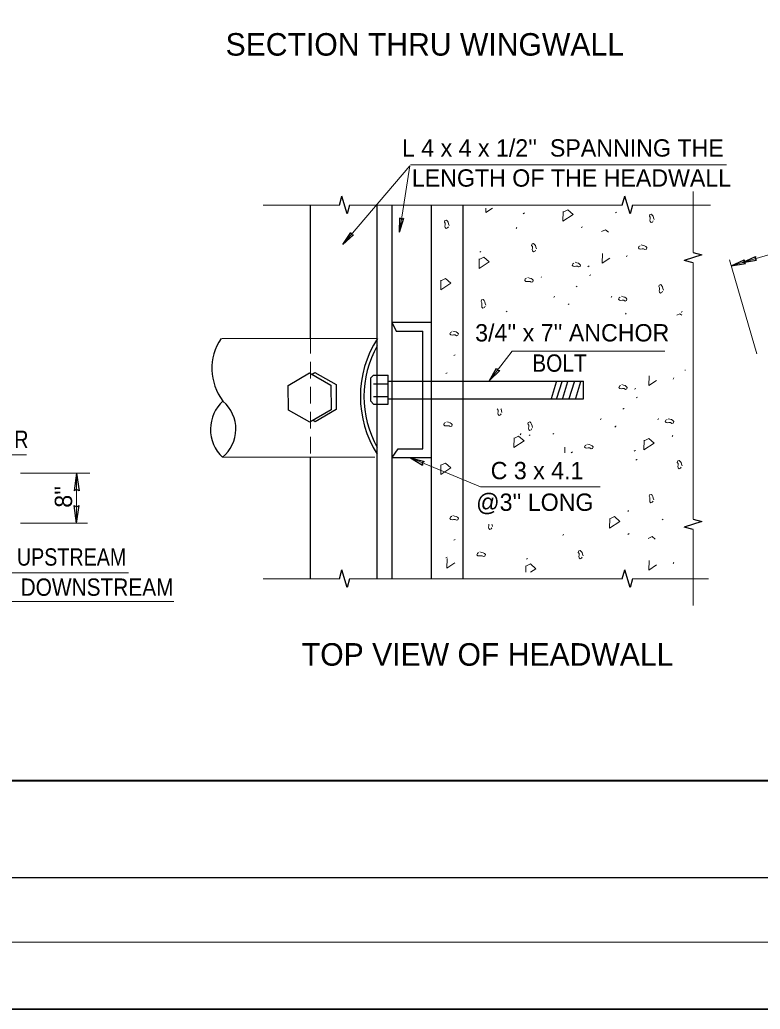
# Model space of a CAD drawing. Extents: x 927 to 1297, y 217 to 506.
# Drawn here: x 1074.5 to 1131.7, y 217.5 to 293.9 of the extents above; entities that cross this region are included whole.
import ezdxf
from ezdxf.enums import TextEntityAlignment as Align

# ---------------------------------------------------------------- set-up
doc = ezdxf.new("R2010")
doc.units = 0
doc.header["$LTSCALE"] = 0.43
doc.linetypes.add('MEDIUM_DASHED', pattern=[4.5, 3, -1.5])
doc.layers.add('1', color=7, linetype='Continuous', lineweight=25)

msp = doc.modelspace()

# ---------------------------------------------------------------- linework, layer by layer
at = {"layer": '1', "lineweight": 13}
for p, q in [((1099.4824, 276.5722), (1104.6522, 282.6393)), ((1103.862, 277.5365), (1104.6522, 282.6393)), ((1104.7057, 282.7197), (1129.1268, 282.7197)), ((1126.5536, 275.9496), (1126.5536, 280.6728)), ((1146.7752, 279.9633), (1129.4763, 274.931)), ((1099.2077, 279.6236), (1093.3267, 279.6236)), ((1099.9949, 279.6236), (1104.7182, 279.6236)), ((1121.0719, 279.6236), (1104.1777, 279.6236)), ((1121.8592, 279.6236), (1127.8827, 279.6236)), ((1131.4578, 268.1373), (1129.3432, 275.3877)), ((1126.5536, 275.1624), (1126.5536, 269.2815)), ((1126.5536, 256.4502), (1126.5536, 270.364)), ((1090.1204, 269.313), (1102.1343, 269.313)), ((1116.6358, 260.904), (1116.6275, 260.4862)), ((1069.4189, 260.3263), (1075.0307, 260.3263)), ((1090.174, 260.1386), (1101.9602, 260.1386)), ((1117.1203, 260.4862), (1117.2231, 260.5534)), ((1074.5568, 258.9065), (1079.9327, 258.9065)), ((1078.9014, 255.0358), (1078.9014, 258.9065)), ((1126.5536, 255.3443), (1126.5536, 257.0874)), ((1074.5568, 255.0358), (1079.7452, 255.0358)), ((1126.5536, 254.5571), (1126.5536, 248.6762)), ((1113.6259, 251.754), (1113.6159, 251.2457)), ((1099.2077, 250.7337), (1093.3267, 250.7337)), ((1099.9949, 250.7337), (1104.7182, 250.7337)), ((1121.0719, 250.7337), (1104.1777, 250.7337)), ((1121.8592, 250.7337), (1127.742, 250.7337)), ((1067.1823, 248.9954), (1086.411, 248.9954)), ((931.7488, 222.6642), (1291.7349, 222.6642))]:
    msp.add_line(p, q, dxfattribs=at)
at = {"layer": '1'}
for p, q in [((1099.2077, 279.6236), (1099.3928, 280.3177)), ((1121.0719, 279.6236), (1121.2572, 280.3177)), ((1096.9644, 269.313), (1096.9644, 279.6236)), ((1102.1343, 250.7337), (1102.1343, 279.6236)), ((1103.2995, 250.7337), (1103.2995, 279.6236)), ((1106.3397, 250.7337), (1106.3397, 279.6236)), ((1108.7773, 250.7337), (1108.7773, 279.6236)), ((1103.862, 277.5365), (1103.8888, 278.6347)), ((1103.862, 277.5365), (1104.1834, 278.5946)), ((1099.4824, 276.5722), (1100.0851, 277.4963)), ((1099.4824, 276.5722), (1100.2993, 277.3088)), ((1126.5536, 275.1624), (1125.8595, 275.3476)), ((1129.4848, 274.9348), (1130.4893, 275.3768)), ((1130.356, 275.1912), (1131.3605, 275.6332)), ((1130.356, 275.1912), (1131.4409, 275.3519)), ((1129.4848, 274.9348), (1130.5831, 275.0955)), ((1103.2995, 270.572), (1106.3397, 270.572)), ((1103.2995, 270.5317), (1103.6075, 269.8889)), ((1103.6075, 269.8889), (1105.6567, 269.8889)), ((1105.6567, 260.7948), (1105.6567, 269.8889)), ((1110.7997, 266.0718), (1111.3622, 267.0227)), ((1110.7997, 266.0718), (1111.6033, 266.8352)), ((1101.6521, 266.2593), (1101.853, 266.487)), ((1101.6521, 264.4646), (1101.6521, 266.2593)), ((1101.853, 266.487), (1102.978, 266.487)), ((1102.978, 264.2369), (1102.978, 266.487)), ((1102.978, 266.0182), (1118.0857, 266.0182)), ((1118.0857, 264.6521), (1118.0857, 266.0182)), ((1101.853, 265.8039), (1102.978, 265.8039)), ((1115.5886, 264.6621), (1115.9907, 265.9677)), ((1116.0132, 264.6887), (1116.4153, 265.9942)), ((1116.4642, 264.6887), (1116.8663, 265.9942)), ((1116.9684, 264.6621), (1117.3705, 265.9677)), ((1117.4725, 264.6887), (1117.8746, 265.9942)), ((1101.853, 264.8396), (1102.978, 264.8396)), ((1102.978, 264.6521), (1118.0857, 264.6521)), ((1101.6521, 264.4646), (1101.853, 264.2369)), ((1101.853, 264.2369), (1102.978, 264.2369)), ((1103.2995, 260.1252), (1103.7415, 260.7948)), ((1103.7548, 260.7948), (1105.6567, 260.7948)), ((1096.9644, 250.7337), (1096.9644, 260.1386)), ((1103.2995, 260.1117), (1106.3397, 260.1117)), ((1104.6924, 260.085), (1105.7638, 259.8037)), ((1104.6924, 260.085), (1105.6433, 259.5225)), ((1078.9014, 258.9065), (1078.7139, 257.5404)), ((1078.9014, 258.9065), (1079.0889, 257.5404)), ((1078.9014, 255.0358), (1078.7139, 256.402)), ((1078.9014, 255.0358), (1079.0889, 256.402)), ((1126.5536, 254.5571), (1125.8595, 254.7423)), ((1099.2077, 250.7337), (1099.3928, 251.4278)), ((1121.0719, 250.7337), (1121.2572, 251.4278)), ((946.7494, 227.6599), (1291.7349, 227.6599))]:
    msp.add_line(p, q, dxfattribs=at)
at = {"layer": '1', "linetype": 'MEDIUM_DASHED', "lineweight": 13}
msp.add_line((1096.9644, 260.4199), (1096.9644, 269.313), dxfattribs=at)
at = {"layer": '1', "lineweight": 40}
msp.add_line((961.7499, 235.1602), (1286.7258, 235.1602), dxfattribs=at)
at = {"layer": '1', "lineweight": 35}
msp.add_lwpolyline([(926.8144, 217.4915), (1297.3671, 217.4915), (1297.3671, 506.4006), (926.8144, 506.4006)], close=True, dxfattribs=at)
at = {"layer": '1'}
for points in [[(1099.9949, 279.6236), (1099.8154, 278.9509), (1099.3928, 280.3177)], [(1121.8592, 279.6236), (1121.6797, 278.9509), (1121.2572, 280.3177)], [(1103.8888, 278.6347), (1104.0227, 278.5276), (1104.1834, 278.5946)], [(1100.0851, 277.4963), (1100.1387, 277.3356), (1100.2993, 277.3088)], [(1126.5536, 275.9496), (1127.2262, 275.7702), (1125.8595, 275.3476)], [(1130.4893, 275.3768), (1130.4625, 275.2026), (1130.5831, 275.0955)], [(1131.3605, 275.6332), (1131.3338, 275.459), (1131.4409, 275.3519)], [(1111.3622, 267.0227), (1111.4292, 266.862), (1111.6033, 266.8352)], [(1097.0448, 266.5406), (1097.2993, 266.6879), (1098.96, 265.7503), (1098.9734, 263.8351), (1097.3394, 262.8708), (1097.1921, 262.9646)], [(1105.7638, 259.8037), (1105.6165, 259.6966), (1105.6433, 259.5225)], [(1079.0889, 257.5404), (1078.9014, 257.6476), (1078.7139, 257.5404)], [(1078.7139, 256.402), (1078.9014, 256.2948), (1079.0889, 256.402)], [(1126.5536, 255.3443), (1127.2262, 255.1648), (1125.8595, 254.7423)], [(1099.9949, 250.7337), (1099.8154, 250.061), (1099.3928, 251.4278)], [(1121.8592, 250.7337), (1121.6797, 250.061), (1121.2572, 251.4278)]]:
    msp.add_lwpolyline(points, dxfattribs=at)
at = {"layer": '1', "lineweight": 13}
for points in [[(1110.5206, 279.3812), (1110.5137, 279.0364), (1111.0332, 279.3762)], [(1116.5003, 279.1202), (1116.4852, 278.3757), (1117.2752, 278.8922), (1116.8496, 279.2568), (1116.5458, 279.1051)], [(1120.5366, 279.006), (1120.6262, 279.0592), (1120.6302, 279.0591)], [(1107.6892, 278.0308), (1107.6437, 278.1674), (1107.613, 278.2891), (1107.5524, 278.3802), (1107.4762, 278.4564), (1107.3548, 278.4257), (1107.3244, 278.3042), (1107.385, 278.2127), (1107.385, 278.0916), (1107.3699, 277.9849), (1107.385, 277.8789), (1107.4612, 277.8028), (1107.5675, 277.8483), (1107.6283, 277.9394)], [(1113.4155, 278.9533), (1113.5051, 279.0066), (1113.5092, 279.0064)], [(1123.5282, 278.4928), (1123.4829, 278.6298), (1123.4525, 278.751), (1123.3918, 278.8426), (1123.3158, 278.9182), (1123.1941, 278.888), (1123.1639, 278.7663), (1123.2244, 278.6752), (1123.2246, 278.5539), (1123.2093, 278.4471), (1123.2244, 278.3411), (1123.3007, 278.2647), (1123.4071, 278.3103), (1123.4677, 278.4017)], [(1112.9107, 277.8963), (1112.8577, 277.8067), (1112.8576, 277.8027)], [(1117.8953, 277.8897), (1117.9849, 277.943), (1117.9889, 277.9428)], [(1119.9996, 277.5128), (1119.7623, 277.7159), (1119.4581, 277.564)], [(1110.056, 275.9808), (1110.1457, 276.034), (1110.1498, 276.0339)], [(1114.4288, 276.2252), (1114.3834, 276.3618), (1114.3527, 276.4834), (1114.2922, 276.5745), (1114.2158, 276.6508), (1114.0946, 276.6202), (1114.0642, 276.4985), (1114.1247, 276.4072), (1114.1247, 276.286), (1114.1096, 276.1793), (1114.1247, 276.0733), (1114.2008, 275.9972), (1114.3073, 276.0428), (1114.3681, 276.1338)], [(1122.538, 276.5425), (1122.6749, 276.4969), (1122.7963, 276.4667), (1122.8877, 276.4062), (1122.9637, 276.3298), (1122.9333, 276.2084), (1122.8119, 276.178), (1122.7204, 276.2387), (1122.5991, 276.2386), (1122.4926, 276.2236), (1122.3863, 276.2387), (1122.3106, 276.3147), (1122.356, 276.4212), (1122.4468, 276.4817)], [(1110.0172, 275.464), (1110.0026, 274.7198), (1110.7922, 275.2364), (1110.3672, 275.6012), (1110.0632, 275.4493)], [(1117.424, 275.1994), (1117.5608, 275.1538), (1117.6823, 275.1236), (1117.7737, 275.0631), (1117.8497, 274.9867), (1117.8191, 274.8653), (1117.6978, 274.8349), (1117.6063, 274.8957), (1117.485, 274.8955), (1117.3785, 274.8805), (1117.2722, 274.8957), (1117.1965, 274.9717), (1117.242, 275.0782), (1117.3327, 275.1387)], [(1119.5303, 275.8716), (1119.5154, 275.127), (1120.1176, 275.521)], [(1121.4039, 275.6248), (1121.4571, 275.7142), (1121.4568, 275.7183)], [(1118.4125, 274.8587), (1118.5021, 274.9119), (1118.5062, 274.9117)], [(1107.054, 273.8095), (1107.039, 273.065), (1107.829, 273.5816), (1107.4033, 273.9462), (1107.0996, 273.7944)], [(1113.7596, 274.0288), (1113.8964, 273.9832), (1114.0178, 273.953), (1114.1092, 273.8925), (1114.1852, 273.8162), (1114.1547, 273.6947), (1114.0334, 273.6643), (1113.9418, 273.7251), (1113.8206, 273.7248), (1113.7141, 273.7099), (1113.6077, 273.7251), (1113.5321, 273.801), (1113.5776, 273.9076), (1113.6683, 273.9681)], [(1114.807, 274.0242), (1114.8335, 274.069), (1114.8336, 274.071)], [(1118.54, 274.17), (1118.6296, 274.2233), (1118.6337, 274.2231)], [(1117.5011, 273.3057), (1117.5907, 273.359), (1117.5948, 273.3589)], [(1124.2497, 273.0462), (1124.2037, 273.1831), (1124.1736, 273.3045), (1124.1128, 273.3957), (1124.0368, 273.4717), (1123.9156, 273.4414), (1123.8847, 273.3197), (1123.9454, 273.2284), (1123.9454, 273.1072), (1123.9304, 273.0006), (1123.9456, 272.8944), (1124.0217, 272.8186), (1124.1279, 272.864), (1124.189, 272.9549)], [(1110.5318, 271.8896), (1110.4864, 272.0263), (1110.456, 272.1479), (1110.3953, 272.2392), (1110.3195, 272.315), (1110.1978, 272.2846), (1110.1673, 272.1632), (1110.2281, 272.0719), (1110.2281, 271.9505), (1110.213, 271.8438), (1110.2281, 271.7378), (1110.3042, 271.6617), (1110.4105, 271.7073), (1110.4711, 271.7983)], [(1115.7678, 272.4843), (1115.8208, 272.5743), (1115.821, 272.5783)], [(1120.2169, 272.4843), (1120.2699, 272.5741), (1120.2699, 272.5783)], [(1121.0086, 272.5682), (1121.1454, 272.5226), (1121.2668, 272.4924), (1121.3582, 272.4318), (1121.4343, 272.3555), (1121.4037, 272.2341), (1121.2825, 272.2037), (1121.1908, 272.2645), (1121.0697, 272.2643), (1120.9631, 272.2493), (1120.8568, 272.2645), (1120.7811, 272.3404), (1120.8266, 272.4469), (1120.9173, 272.5074)], [(1112.0865, 271.372), (1112.1761, 271.4253), (1112.1802, 271.4251)], [(1116.8843, 271.9242), (1116.9739, 271.9775), (1116.978, 271.9774)], [(1125.6443, 271.32), (1125.6974, 271.4094), (1125.6971, 271.4137)], [(1121.3608, 271.2733), (1121.3078, 271.1837), (1121.3077, 271.1797)], [(1125.6657, 271.1042), (1125.5285, 271.2218), (1125.2866, 271.101)], [(1107.9778, 269.8888), (1108.1146, 269.8432), (1108.236, 269.8129), (1108.3274, 269.7524), (1108.4034, 269.6761), (1108.3728, 269.5547), (1108.2516, 269.5242), (1108.16, 269.585), (1108.0387, 269.5849), (1107.9323, 269.5699), (1107.8259, 269.585), (1107.7503, 269.661), (1107.7957, 269.7675), (1107.8864, 269.828)], [(1110.7997, 266.0718), (1112.5542, 268.3219), (1124.3498, 268.3219)], [(1108.0549, 267.9952), (1108.1444, 268.0484), (1108.1486, 268.0482)], [(1125.9357, 266.8451), (1125.9192, 266.8617), (1125.9357, 266.9006)], [(1107.4381, 266.6136), (1107.5277, 266.6669), (1107.5317, 266.6667)], [(1123.139, 266.4186), (1123.1241, 265.674), (1123.7262, 266.0681)], [(1125.0126, 266.1718), (1125.0657, 266.2613), (1125.0655, 266.2653)], [(1121.0327, 265.7465), (1121.1695, 265.7008), (1121.2909, 265.6706), (1121.3823, 265.6101), (1121.4583, 265.5337), (1121.4278, 265.4123), (1121.3065, 265.3819), (1121.2149, 265.4427), (1121.0937, 265.4426), (1120.9872, 265.4276), (1120.8808, 265.4427), (1120.8052, 265.5187), (1120.8507, 265.6252), (1120.9413, 265.6857)], [(1122.0212, 265.4057), (1122.1108, 265.4589), (1122.1148, 265.4588)], [(1122.1487, 264.717), (1122.2382, 264.7702), (1122.2423, 264.7702)], [(1111.414, 263.8851), (1111.4093, 263.8667), (1111.47, 263.7754), (1111.47, 263.6542), (1111.4549, 263.5476), (1111.4702, 263.4414), (1111.5463, 263.3656), (1111.6525, 263.4111), (1111.7136, 263.502)], [(1111.7742, 263.5932), (1111.7283, 263.7301), (1111.6982, 263.8515), (1111.6758, 263.8851)], [(1121.1097, 263.8528), (1121.1993, 263.9061), (1121.2034, 263.9059)], [(1119.3765, 263.0313), (1119.4295, 263.1213), (1119.4297, 263.1253)], [(1123.8256, 263.0313), (1123.8786, 263.1212), (1123.8786, 263.1253)], [(1124.6173, 263.1153), (1124.7541, 263.0697), (1124.8755, 263.0394), (1124.9669, 262.9788), (1125.0429, 262.9026), (1125.0123, 262.7811), (1124.8912, 262.7507), (1124.7995, 262.8115), (1124.6783, 262.8112), (1124.5718, 262.7963), (1124.4655, 262.8115), (1124.3898, 262.8874), (1124.4352, 262.9939), (1124.526, 263.0545)], [(1107.5002, 262.8787), (1107.637, 262.8331), (1107.7584, 262.8028), (1107.8498, 262.7423), (1107.9258, 262.666), (1107.8953, 262.5446), (1107.774, 262.5142), (1107.6824, 262.575), (1107.5611, 262.5748), (1107.4547, 262.5598), (1107.3483, 262.575), (1107.2727, 262.6509), (1107.3182, 262.7574), (1107.4088, 262.8179)], [(1114.1405, 262.4366), (1114.0951, 262.5733), (1114.0647, 262.6949), (1114.004, 262.7862), (1113.9281, 262.862), (1113.8065, 262.8316), (1113.776, 262.7102), (1113.8367, 262.6189), (1113.8367, 262.4976), (1113.8217, 262.3908), (1113.8367, 262.2848), (1113.9129, 262.2088), (1114.0192, 262.2543), (1114.0797, 262.3454)], [(1120.493, 262.4713), (1120.5826, 262.5246), (1120.5867, 262.5244)], [(1112.7037, 261.6322), (1112.6888, 260.8877), (1113.4787, 261.4042), (1113.053, 261.7688), (1112.7493, 261.6171)], [(1113.1689, 261.867), (1113.2219, 261.9564), (1113.2217, 261.9607)], [(1113.8699, 261.8137), (1113.9595, 261.867), (1113.9636, 261.8668)], [(1115.6951, 261.919), (1115.7848, 261.9723), (1115.7888, 261.9722)], [(1122.7624, 261.4488), (1122.7478, 260.7045), (1123.5375, 261.2211), (1123.1122, 261.5859), (1122.8083, 261.434)], [(1124.9694, 261.8204), (1124.9165, 261.7308), (1124.9163, 261.7267)], [(1118.3852, 261.1552), (1118.5221, 261.1095), (1118.6435, 261.0793), (1118.7349, 261.0188), (1118.8108, 260.9425), (1118.7804, 260.821), (1118.6591, 260.7906), (1118.5675, 260.8514), (1118.4462, 260.8512), (1118.3397, 260.8363), (1118.2334, 260.8514), (1118.1577, 260.9273), (1118.2032, 261.0338), (1118.294, 261.0944)], [(1104.6924, 260.085), (1110.1033, 257.8617), (1119.3553, 257.8617)], [(1121.9873, 260.5934), (1122.0769, 260.6467), (1122.081, 260.6464)], [(1122.1148, 259.9047), (1122.2044, 259.958), (1122.2085, 259.9578)], [(1107.054, 259.5525), (1107.039, 258.808), (1107.829, 259.3246), (1107.4033, 259.6892), (1107.0996, 259.5374)], [(1125.6868, 259.4622), (1125.6413, 259.5988), (1125.6107, 259.7204), (1125.5501, 259.8115), (1125.4737, 259.8878), (1125.3526, 259.8572), (1125.3222, 259.7355), (1125.3827, 259.6442), (1125.3827, 259.523), (1125.3677, 259.4164), (1125.3827, 259.3103), (1125.4588, 259.2342), (1125.5652, 259.2798), (1125.6261, 259.3709)], [(1123.5058, 256.8439), (1123.4603, 256.9807), (1123.43, 257.1022), (1123.3692, 257.1935), (1123.2934, 257.2692), (1123.1718, 257.2389), (1123.1412, 257.1175), (1123.2021, 257.0263), (1123.2021, 256.9048), (1123.1869, 256.7981), (1123.2021, 256.6921), (1123.2781, 256.616), (1123.3845, 256.6616), (1123.4451, 256.7527)], [(1107.9778, 255.6317), (1108.1146, 255.5862), (1108.236, 255.5559), (1108.3274, 255.4954), (1108.4034, 255.4191), (1108.3728, 255.2977), (1108.2516, 255.2672), (1108.16, 255.328), (1108.0387, 255.3278), (1107.9323, 255.3128), (1107.8259, 255.328), (1107.7503, 255.404), (1107.7957, 255.5105), (1107.8864, 255.571)], [(1120.1089, 255.4102), (1120.0939, 254.6657), (1120.8839, 255.1822), (1120.4582, 255.5468), (1120.1545, 255.3951)], [(1121.4914, 255.9326), (1121.5446, 256.0221), (1121.5442, 256.0263)], [(1124.1453, 255.296), (1124.2348, 255.3492), (1124.2389, 255.3491)], [(1110.749, 254.9632), (1110.7492, 254.8439), (1110.7339, 254.7371), (1110.749, 254.6311), (1110.8253, 254.5547), (1110.9316, 254.6004), (1110.9923, 254.6917)], [(1111.0528, 254.7828), (1111.0074, 254.9197), (1110.9966, 254.9632)], [(1108.0549, 253.7381), (1108.1444, 253.7914), (1108.1486, 253.7912)], [(1116.5193, 254.1863), (1116.4664, 254.0967), (1116.4662, 254.0927)], [(1121.5039, 254.1797), (1121.5936, 254.233), (1121.5976, 254.2328)], [(1123.6082, 253.8028), (1123.3709, 254.0059), (1123.0667, 253.854)], [(1107.4381, 252.3566), (1107.5277, 252.4099), (1107.5317, 252.4098)], [(1107.5367, 252.3208), (1107.5218, 251.5762), (1108.124, 251.9703)], [(1110.0626, 252.8325), (1110.1995, 252.7869), (1110.3209, 252.7567), (1110.4123, 252.6962), (1110.4882, 252.6198), (1110.4578, 252.4984), (1110.3365, 252.468), (1110.2449, 252.5288), (1110.1237, 252.5286), (1110.0171, 252.5136), (1109.9108, 252.5288), (1109.8351, 252.6047), (1109.8806, 252.7112), (1109.9713, 252.7717)], [(1113.6647, 252.2707), (1113.7543, 252.3241), (1113.7583, 252.3239)], [(1118.0375, 252.5152), (1117.9921, 252.6518), (1117.9613, 252.7734), (1117.9008, 252.8645), (1117.8245, 252.9408), (1117.7032, 252.9102), (1117.6728, 252.7885), (1117.7333, 252.6972), (1117.7333, 252.576), (1117.7182, 252.4693), (1117.7333, 252.3633), (1117.8095, 252.2872), (1117.9159, 252.3328), (1117.9768, 252.4238)], [(1113.9718, 251.2457), (1114.4009, 251.5264), (1113.9758, 251.8912), (1113.6718, 251.7392)], [(1123.139, 252.1616), (1123.1241, 251.417), (1123.7262, 251.8111)], [(1125.0126, 251.9148), (1125.0657, 252.0042), (1125.0655, 252.0083)], [(1060.6999, 251.2053), (1063.3786, 251.2053), (1064.3161, 251.2053), (1067.1823, 251.2053), (1082.9233, 251.2053)]]:
    msp.add_lwpolyline(points, dxfattribs=at)
at = {"layer": '1'}
msp.add_lwpolyline([(1095.2768, 263.7816), (1095.2635, 265.6834), (1096.8975, 266.6611), (1098.5583, 265.7102), (1098.585, 263.8083), (1096.9377, 262.844)], close=True, dxfattribs=at)
for centre, radius, start, end in [((1093.5079, 266.9941), 4.1495, 146.15747, 217.29473), ((1109.1009, 264.8256), 8.2712, 147.20996, 212.51492), ((1109.1009, 264.8256), 7.9951, 150.57843, 209.42157), ((1088.3857, 262.3189), 2.8223, 309.20478, 49.19409)]:
    msp.add_arc(centre, radius, start, end, dxfattribs=at)
msp.add_ellipse((1092.2323, 262.2815), major_axis=(2.1269, -2.0958), ratio=0.997556, start_param=3.0891753, end_param=4.7253636, dxfattribs=at)

# ---------------------------------------------------------------- texts
for s, height, p in [('SECTION THRU WINGWALL', 1.741, (1105.8087, 291.1627)), ("L 4 x 4 x 1/2''  SPANNING THE ", 1.339, (1116.7252, 283.3628)), ('LENGTH OF THE HEADWALL', 1.339, (1117.1457, 281.0412)), ("3/4'' x 7'' ANCHOR", 1.339, (1117.201, 269.081)), ('C 3 x 4.1 ', 1.339, (1114.7327, 258.4367)), ("@3'' LONG", 1.339, (1114.3082, 255.9937)), ('TOP VIEW OF HEADWALL', 1.741, (1110.665, 244.031))]:
    msp.add_text(s, height=height, dxfattribs=at).set_placement(p, align=Align.CENTER)
for s, width, p in [('BOLT', 0.9, (1116.2137, 266.7415)), ('BARS R', 0.85, (1072.3517, 260.8486)), ('UPSTREAM', 0.85, (1078.5164, 251.7607)), ('DOWNSTREAM', 0.9, (1080.485, 249.4303))]:
    msp.add_text(s, height=1.339, dxfattribs=dict(at, width=width)).set_placement(p, align=Align.CENTER)
msp.add_text("8''", height=1.339, rotation=90, dxfattribs=at).set_placement((1078.5532, 257.0765), align=Align.CENTER)

doc.saveas('drawing.dxf')
